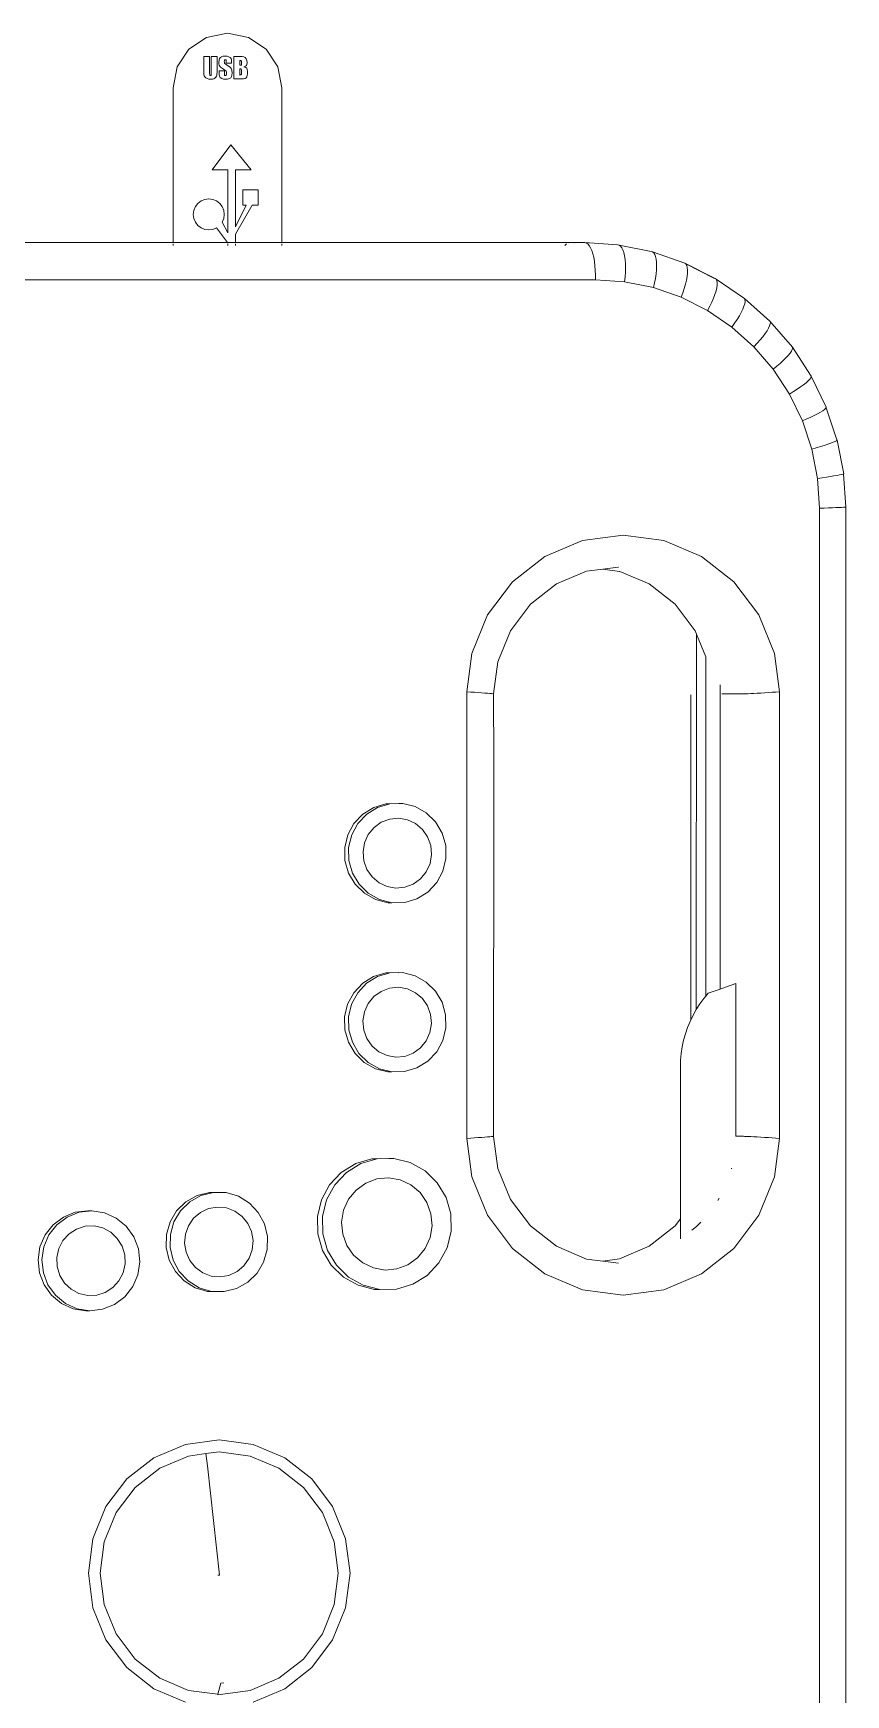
# Model space of a CAD drawing. Header units: millimetres. Extents: x 1448174 to 1599581, y -224422 to -106989.
# Drawn here: x 1481944.3 to 1482090, y -124943.5 to -124645.5 of the extents above; entities that cross this region are included whole.
import ezdxf

# ---------------------------------------------------------------- set-up
doc = ezdxf.new("R2010")
doc.units = ezdxf.units.MM
doc.header["$LTSCALE"] = 600
doc.header["$MEASUREMENT"] = 0
doc.layers.add('furniture', color=30, linetype='Continuous', lineweight=9)

msp = doc.modelspace()

# ---------------------------------------------------------------- linework, layer by layer
at = {"layer": 'furniture'}
for p, q in [((1481975.3832, -124646.2102), (1481972.2149, -124648.3272)), ((1481979.1204, -124645.4668), (1481975.3832, -124646.2102)), ((1481982.8576, -124646.2102), (1481979.1204, -124645.4668)), ((1481986.0259, -124648.3272), (1481982.8576, -124646.2102)), ((1481972.2149, -124648.3272), (1481970.0979, -124651.4955)), ((1481974.8721, -124652.0141), (1481974.8721, -124649.6472)), ((1481974.8721, -124649.6472), (1481975.9122, -124649.6472)), ((1481975.9122, -124649.6472), (1481975.9122, -124652.6466)), ((1481976.2112, -124652.5948), (1481976.2112, -124649.6472)), ((1481976.2112, -124649.6472), (1481977.2514, -124649.6472)), ((1481977.2514, -124649.6472), (1481977.2514, -124652.3205)), ((1481977.5676, -124650.6874), (1481977.5969, -124650.2896)), ((1481977.5969, -124650.2896), (1481977.685, -124650.0153)), ((1481977.685, -124650.0153), (1481977.8385, -124649.826)), ((1481977.8385, -124649.826), (1481978.0642, -124649.683)), ((1481978.0642, -124649.683), (1481978.3533, -124649.5932)), ((1481978.3533, -124649.5932), (1481978.6967, -124649.5632)), ((1481978.6488, -124650.2593), (1481978.5892, -124650.3168)), ((1481978.7313, -124650.2402), (1481978.6488, -124650.2593)), ((1481978.6967, -124649.5632), (1481979.0719, -124649.596)), ((1481978.8054, -124650.2544), (1481978.7313, -124650.2402)), ((1481978.8548, -124650.297), (1481978.8054, -124650.2544)), ((1481978.8919, -124650.5614), (1481978.8548, -124650.297)), ((1481979.0719, -124649.596), (1481979.3873, -124649.6942)), ((1481979.3873, -124649.6942), (1481979.6245, -124649.8421)), ((1481979.6245, -124649.8421), (1481979.7653, -124650.024)), ((1481979.7653, -124650.024), (1481979.8348, -124650.2924)), ((1481979.8348, -124650.2924), (1481979.8579, -124650.6997)), ((1481980.2705, -124649.6472), (1481981.3082, -124649.6472)), ((1481980.2705, -124653.6473), (1481980.2705, -124649.6472)), ((1481981.3082, -124649.6472), (1481981.7403, -124649.6664)), ((1481981.7403, -124649.6664), (1481982.0531, -124649.7238)), ((1481982.0531, -124649.7238), (1481982.282, -124649.8395)), ((1481982.282, -124649.8395), (1481982.462, -124650.0336)), ((1481982.462, -124650.0336), (1481982.5301, -124650.1681)), ((1481982.5301, -124650.1681), (1481982.5788, -124650.3382)), ((1481988.1429, -124651.4955), (1481986.0259, -124648.3272)), ((1481970.0979, -124651.4955), (1481969.3546, -124655.2327)), ((1481974.8968, -124652.9024), (1481974.8721, -124652.0141)), ((1481974.9493, -124653.1083), (1481974.8968, -124652.9024)), ((1481975.0574, -124653.3038), (1481974.9493, -124653.1083)), ((1481975.9122, -124652.6466), (1481975.9407, -124652.9814)), ((1481975.9407, -124652.9814), (1481975.9836, -124653.0361)), ((1481975.9836, -124653.0361), (1481976.0555, -124653.0543)), ((1481976.0555, -124653.0543), (1481976.1368, -124653.0342)), ((1481976.1368, -124653.0342), (1481976.1828, -124652.974)), ((1481976.1828, -124652.974), (1481976.2112, -124652.5948)), ((1481977.163, -124653.1457), (1481977.0463, -124653.3372)), ((1481977.2217, -124652.9592), (1481977.163, -124653.1457)), ((1481977.2514, -124652.3205), (1481977.2217, -124652.9592)), ((1481977.5883, -124650.9777), (1481977.5676, -124650.6874)), ((1481977.6504, -124651.2112), (1481977.5883, -124650.9777)), ((1481977.5997, -124652.4762), (1481977.5997, -124652.2143)), ((1481977.5997, -124652.2143), (1481978.5658, -124652.2143)), ((1481977.6226, -124652.8746), (1481977.5997, -124652.4762)), ((1481977.6911, -124653.1704), (1481977.6226, -124652.8746)), ((1481977.7439, -124651.394), (1481977.6504, -124651.2112)), ((1481977.8335, -124653.3934), (1481977.6911, -124653.1704)), ((1481977.8591, -124651.5324), (1481977.7439, -124651.394)), ((1481978.373, -124651.9054), (1481977.8591, -124651.5324)), ((1481978.8598, -124652.2686), (1481978.373, -124651.9054)), ((1481978.5531, -124650.4133), (1481978.5411, -124650.5493)), ((1481978.5411, -124650.5493), (1481978.5546, -124650.7248)), ((1481978.5892, -124650.3168), (1481978.5531, -124650.4133)), ((1481978.5546, -124650.7248), (1481978.5952, -124650.8509)), ((1481978.5658, -124652.2143), (1481978.5658, -124652.701)), ((1481978.5658, -124652.701), (1481978.576, -124652.8857)), ((1481978.576, -124652.8857), (1481978.6065, -124652.9901)), ((1481978.5952, -124650.8509), (1481978.6946, -124650.9627)), ((1481978.6065, -124652.9901), (1481978.663, -124653.0382)), ((1481978.663, -124653.0382), (1481978.7511, -124653.0543)), ((1481978.6946, -124650.9627), (1481978.8892, -124651.0954)), ((1481978.7511, -124653.0543), (1481978.8416, -124653.0339)), ((1481978.8416, -124653.0339), (1481978.9055, -124652.9728)), ((1481978.932, -124652.4385), (1481978.8598, -124652.2686)), ((1481978.8892, -124651.0954), (1481979.4551, -124651.4707)), ((1481978.8919, -124650.8579), (1481978.8919, -124650.5614)), ((1481979.8579, -124650.8579), (1481978.8919, -124650.8579)), ((1481978.9055, -124652.9728), (1481978.9435, -124652.8715)), ((1481978.9561, -124652.7306), (1481978.932, -124652.4385)), ((1481978.9435, -124652.8715), (1481978.9561, -124652.7306)), ((1481979.4551, -124651.4707), (1481979.6417, -124651.6306)), ((1481979.6417, -124651.6306), (1481979.764, -124651.772)), ((1481979.8443, -124653.2544), (1481979.6976, -124653.4407)), ((1481979.764, -124651.772), (1481979.843, -124651.9244)), ((1481979.843, -124651.9244), (1481979.8993, -124652.1173)), ((1481979.9194, -124652.9956), (1481979.8443, -124653.2544)), ((1481979.8579, -124650.6997), (1481979.8579, -124650.8579)), ((1481979.8993, -124652.1173), (1481979.9444, -124652.6244)), ((1481979.9444, -124652.6244), (1481979.9194, -124652.9956)), ((1481981.3107, -124650.3316), (1481981.3107, -124651.221)), ((1481981.5269, -124650.3538), (1481981.3107, -124650.3316)), ((1481981.3107, -124651.221), (1481981.4145, -124651.2186)), ((1481981.3107, -124651.8437), (1481981.3107, -124652.9629)), ((1481981.4985, -124651.8628), (1481981.3107, -124651.8437)), ((1481981.3107, -124652.9629), (1481981.4908, -124652.9419)), ((1481981.4145, -124651.2186), (1481981.5399, -124651.1997)), ((1481981.4908, -124652.9419), (1481981.5911, -124652.8937)), ((1481981.5973, -124651.9054), (1481981.4985, -124651.8628)), ((1481981.6171, -124650.449), (1481981.5269, -124650.3538)), ((1481981.5399, -124651.1997), (1481981.6097, -124651.1432)), ((1481981.5911, -124652.8937), (1481981.6365, -124652.7868)), ((1481981.6381, -124652.0104), (1481981.5973, -124651.9054)), ((1481981.6097, -124651.1432), (1481981.6412, -124650.9978)), ((1481981.6517, -124650.7121), (1481981.6171, -124650.449)), ((1481981.6365, -124652.7868), (1481981.6517, -124652.5898)), ((1481981.6517, -124652.2167), (1481981.6381, -124652.0104)), ((1481981.6412, -124650.9978), (1481981.6517, -124650.7121)), ((1481981.6517, -124652.5898), (1481981.6517, -124652.2167)), ((1481982.3444, -124651.3965), (1481982.0741, -124651.4866)), ((1481982.0741, -124651.4866), (1481982.3768, -124651.5951)), ((1481982.5077, -124651.2743), (1481982.3444, -124651.3965)), ((1481982.3768, -124651.5951), (1481982.5633, -124651.7573)), ((1481982.5902, -124651.083), (1481982.5077, -124651.2743)), ((1481982.5633, -124651.7573), (1481982.6597, -124651.9968)), ((1481982.5788, -124650.3382), (1481982.6177, -124650.7854)), ((1481982.6177, -124650.7854), (1481982.5902, -124651.083)), ((1481982.6687, -124653.0608), (1481982.5992, -124653.3086)), ((1481982.6597, -124651.9968), (1481982.6918, -124652.3371)), ((1481982.6918, -124652.7079), (1481982.6687, -124653.0608)), ((1481982.6918, -124652.3371), (1481982.6918, -124652.7079)), ((1481988.8863, -124655.2327), (1481988.1429, -124651.4955)), ((1481969.3546, -124655.2327), (1481969.3546, -124683.023)), ((1481975.2279, -124653.4762), (1481975.0574, -124653.3038)), ((1481975.4675, -124653.6127), (1481975.2279, -124653.4762)), ((1481975.7628, -124653.7016), (1481975.4675, -124653.6127)), ((1481976.1, -124653.7313), (1481975.7628, -124653.7016)), ((1481976.4024, -124653.7063), (1481976.1, -124653.7313)), ((1481976.6621, -124653.6312), (1481976.4024, -124653.7063)), ((1481976.8774, -124653.5077), (1481976.6621, -124653.6312)), ((1481977.0463, -124653.3372), (1481976.8774, -124653.5077)), ((1481978.0778, -124653.5731), (1481977.8335, -124653.3934)), ((1481978.4036, -124653.6917), (1481978.0778, -124653.5731)), ((1481978.7906, -124653.7313), (1481978.4036, -124653.6917)), ((1481979.1476, -124653.697), (1481978.7906, -124653.7313)), ((1481979.4577, -124653.5941), (1481979.1476, -124653.697)), ((1481979.6976, -124653.4407), (1481979.4577, -124653.5941)), ((1481981.4738, -124653.6473), (1481980.2705, -124653.6473)), ((1481981.9951, -124653.6293), (1481981.4738, -124653.6473)), ((1481982.3039, -124653.5756), (1481981.9951, -124653.6293)), ((1481982.479, -124653.473), (1481982.3039, -124653.5756)), ((1481982.5992, -124653.3086), (1481982.479, -124653.473)), ((1481988.8863, -124683.023), (1481988.8863, -124655.2327)), ((1481976.3964, -124669.9388), (1481979.7044, -124665.4788)), ((1481983.3375, -124669.9388), (1481979.7044, -124665.4788)), ((1481979.1728, -124669.9388), (1481976.3964, -124669.9388)), ((1481979.1728, -124681.2386), (1481979.1728, -124669.9388)), ((1481980.561, -124669.9388), (1481983.3375, -124669.9388)), ((1481980.561, -124669.9388), (1481980.561, -124680.212)), ((1481984.6149, -124673.552), (1481981.8385, -124673.552)), ((1481981.8385, -124673.552), (1481981.8385, -124676.3285)), ((1481984.6149, -124676.3285), (1481984.6149, -124673.552)), ((1481973.3619, -124676.5708), (1481973.0845, -124677.2404)), ((1481973.8031, -124675.9958), (1481973.3619, -124676.5708)), ((1481974.3781, -124675.5545), (1481973.8031, -124675.9958)), ((1481975.0477, -124675.2772), (1481974.3781, -124675.5545)), ((1481975.7663, -124675.1826), (1481975.0477, -124675.2772)), ((1481976.4849, -124675.2772), (1481975.7663, -124675.1826)), ((1481977.1546, -124675.5545), (1481976.4849, -124675.2772)), ((1481977.7296, -124675.9958), (1481977.1546, -124675.5545)), ((1481978.1708, -124676.5708), (1481977.7296, -124675.9958)), ((1481978.4482, -124677.2404), (1481978.1708, -124676.5708)), ((1481983.5386, -124676.3285), (1481980.561, -124681.4837)), ((1481980.561, -124680.212), (1481982.4623, -124676.3285)), ((1481981.8385, -124676.3285), (1481982.4623, -124676.3285)), ((1481983.5386, -124676.3285), (1481984.6149, -124676.3285)), ((1481973.0845, -124677.2404), (1481972.9899, -124677.959)), ((1481972.9899, -124677.959), (1481973.0845, -124678.6776)), ((1481973.0845, -124678.6776), (1481973.3619, -124679.3472)), ((1481973.3619, -124679.3472), (1481973.8031, -124679.9223)), ((1481973.8031, -124679.9223), (1481974.3781, -124680.3635)), ((1481978.1708, -124679.3472), (1481978.4482, -124678.6776)), ((1481979.1728, -124681.2386), (1481978.1708, -124679.3472)), ((1481978.5428, -124677.959), (1481978.4482, -124677.2404)), ((1481978.4482, -124678.6776), (1481978.5428, -124677.959)), ((1481864.5867, -124683.0061), (1481948.9334, -124683.023)), ((1481948.9334, -124683.023), (1481951.5744, -124683.0061)), ((1481951.5744, -124683.0061), (1481969.3546, -124683.023)), ((1481969.3546, -124683.023), (1481979.1243, -124683.0061)), ((1481969.3546, -124683.023), (1481969.3546, -124683.0762)), ((1481974.3781, -124680.3635), (1481975.0477, -124680.6409)), ((1481975.0477, -124680.6409), (1481975.7663, -124680.7355)), ((1481975.7663, -124680.7355), (1481976.4849, -124680.6409)), ((1481976.4849, -124680.6409), (1481977.1546, -124680.3635)), ((1481977.1546, -124680.3635), (1481979.1243, -124683.0061)), ((1481979.1243, -124683.0061), (1481979.1728, -124683.0712)), ((1481979.1243, -124683.0061), (1481980.561, -124683.0061)), ((1481980.561, -124681.4837), (1481980.561, -124683.0061)), ((1481980.561, -124683.0061), (1481980.561, -124683.0762)), ((1481980.561, -124683.0061), (1481988.8863, -124683.023)), ((1481988.8863, -124683.023), (1482040.5164, -124683.023)), ((1481988.8863, -124683.0762), (1481988.8863, -124683.023)), ((1482040.2607, -124683.0762), (1482040.5164, -124683.023)), ((1482040.5164, -124683.023), (1482043.1581, -124683.0061)), ((1482040.5164, -124683.023), (1482041.3117, -124683.0762)), ((1482043.1581, -124683.0061), (1482043.4347, -124683.0762)), ((1482043.1581, -124683.0061), (1482049.0436, -124683.3995)), ((1482043.4347, -124683.0762), (1482043.7024, -124683.257)), ((1481969.3546, -124683.257), (1481969.3546, -124683.5456)), ((1481979.1728, -124683.5456), (1481979.1728, -124683.257)), ((1481980.561, -124683.257), (1481980.561, -124683.5456)), ((1481988.8863, -124683.5456), (1481988.8863, -124683.257)), ((1482039.5895, -124683.5456), (1482039.8239, -124683.3059)), ((1482039.8239, -124683.3059), (1482039.9041, -124683.257)), ((1482043.7024, -124683.257), (1482043.9569, -124683.5456)), ((1482043.9569, -124683.5456), (1482044.1937, -124683.9372)), ((1482044.1937, -124683.9372), (1482044.4091, -124684.4251)), ((1482044.4091, -124684.4251), (1482044.5992, -124685.0013)), ((1482044.5992, -124685.0013), (1482044.7611, -124685.6561)), ((1482044.7611, -124685.6561), (1482044.8919, -124686.3786)), ((1482049.0436, -124683.3995), (1482049.3135, -124683.4691)), ((1482049.3135, -124683.4691), (1482049.5639, -124683.6488)), ((1482049.3135, -124683.4691), (1482055.0394, -124684.6158)), ((1482049.5639, -124683.6488), (1482049.7906, -124683.9356)), ((1482049.7906, -124683.9356), (1482049.9898, -124684.3246)), ((1482049.9898, -124684.3246), (1482050.1582, -124684.8094)), ((1482050.1582, -124684.8094), (1482050.293, -124685.3819)), ((1482050.293, -124685.3819), (1482050.3919, -124686.0325)), ((1482050.3919, -124686.0325), (1482050.4532, -124686.7503)), ((1482055.0394, -124684.6158), (1482055.3005, -124684.6836)), ((1482055.3005, -124684.6836), (1482055.5281, -124684.8587)), ((1482055.3005, -124684.6836), (1482061.0808, -124686.6846)), ((1482055.5281, -124684.8587), (1482055.7184, -124685.138)), ((1482055.7184, -124685.138), (1482055.8682, -124685.5171)), ((1482055.8682, -124685.5171), (1482055.9751, -124685.9894)), ((1482055.9751, -124685.9894), (1482056.0372, -124686.5471)), ((1482044.8919, -124686.3786), (1482044.9896, -124687.1566)), ((1482044.9896, -124687.1566), (1482045.0524, -124687.9773)), ((1482045.0524, -124687.9773), (1482045.0793, -124688.8268)), ((1482045.0793, -124688.8268), (1482045.0698, -124689.6909)), ((1482050.4599, -124688.3387), (1482050.4051, -124689.1827)), ((1482050.4532, -124686.7503), (1482050.476, -124687.5233)), ((1482050.476, -124687.5233), (1482050.4599, -124688.3387)), ((1482055.9486, -124688.6335), (1482055.829, -124689.4278)), ((1482056.0238, -124687.8803), (1482055.9486, -124688.6335)), ((1482056.0536, -124687.181), (1482056.0238, -124687.8803)), ((1482056.0372, -124686.5471), (1482056.0536, -124687.181)), ((1482061.0808, -124686.6846), (1482061.2864, -124686.8521)), ((1482061.0808, -124686.6846), (1482066.5555, -124689.4379)), ((1482061.2864, -124686.8521), (1482061.4415, -124687.1193)), ((1482061.2864, -124686.8521), (1482066.3111, -124689.3771)), ((1482061.4415, -124687.1193), (1482061.5437, -124687.4818)), ((1482061.5832, -124688.467), (1482061.5198, -124689.0733)), ((1482061.5437, -124687.4818), (1482061.5912, -124687.9336)), ((1482061.5912, -124687.9336), (1482061.5832, -124688.467)), ((1481727.7464, -124689.6909), (1482045.0698, -124689.6909)), ((1482050.3126, -124690.0414), (1482045.0698, -124689.6909)), ((1482050.4051, -124689.1827), (1482050.3126, -124690.0414)), ((1482055.4656, -124691.0867), (1482050.3126, -124690.0414)), ((1482055.6671, -124690.2502), (1482055.4656, -124691.0867)), ((1482060.4408, -124692.809), (1482055.4656, -124691.0867)), ((1482055.829, -124689.4278), (1482055.6671, -124690.2502)), ((1482060.7474, -124692.0089), (1482060.4408, -124692.809)), ((1482061.0127, -124691.2223), (1482060.7474, -124692.0089)), ((1482061.2322, -124690.4625), (1482061.0127, -124691.2223)), ((1482061.4022, -124689.7422), (1482061.2322, -124690.4625)), ((1482061.5198, -124689.0733), (1482061.4022, -124689.7422)), ((1482066.3111, -124689.3771), (1482066.5555, -124689.4379)), ((1482066.6972, -124691.677), (1482066.4962, -124692.304)), ((1482066.5555, -124689.4379), (1482066.7403, -124689.5949)), ((1482066.836, -124691.1087), (1482066.6972, -124691.677)), ((1482066.7403, -124689.5949), (1482066.8622, -124689.8454)), ((1482066.7403, -124689.5949), (1482071.6311, -124692.8964)), ((1482066.9104, -124690.6087), (1482066.836, -124691.1087)), ((1482066.8622, -124689.8454), (1482066.9192, -124690.1852)), ((1482066.9192, -124690.1852), (1482066.9104, -124690.6087)), ((1482065.1529, -124695.1788), (1482060.4408, -124692.809)), ((1482065.5592, -124694.4288), (1482065.1529, -124695.1788)), ((1482065.9225, -124693.6915), (1482065.5592, -124694.4288)), ((1482066.2365, -124692.9793), (1482065.9225, -124693.6915)), ((1482066.4962, -124692.304), (1482066.2365, -124692.9793)), ((1482071.4969, -124694.9476), (1482071.2188, -124695.522)), ((1482071.7058, -124694.427), (1482071.4969, -124694.9476)), ((1482071.6311, -124692.8964), (1482071.7964, -124693.0402)), ((1482071.8418, -124693.9689), (1482071.7058, -124694.427)), ((1482071.7964, -124693.0402), (1482071.8875, -124693.2697)), ((1482071.7964, -124693.0402), (1482076.3684, -124697.1291)), ((1482071.9027, -124693.581), (1482071.8418, -124693.9689)), ((1482071.8875, -124693.2697), (1482071.9027, -124693.581)), ((1482069.5214, -124698.1555), (1482065.1529, -124695.1788)), ((1482070.0201, -124697.4685), (1482069.5214, -124698.1555)), ((1482070.4741, -124696.7931), (1482070.0201, -124697.4685)), ((1482070.8759, -124696.1406), (1482070.4741, -124696.7931)), ((1482071.2188, -124695.522), (1482070.8759, -124696.1406)), ((1482076.3008, -124697.9569), (1482076.1091, -124698.3652)), ((1482076.4089, -124697.6111), (1482076.3008, -124697.9569)), ((1482076.3684, -124697.1291), (1482076.4315, -124697.3336)), ((1482076.3684, -124697.1291), (1482080.3779, -124701.7916)), ((1482076.4315, -124697.3336), (1482076.4089, -124697.6111)), ((1482073.4716, -124701.6883), (1482069.5214, -124698.1555)), ((1482074.5899, -124700.474), (1482074.0538, -124701.0759)), ((1482075.071, -124699.8924), (1482074.5899, -124700.474)), ((1482075.489, -124699.3411), (1482075.071, -124699.8924)), ((1482075.837, -124698.8292), (1482075.489, -124699.3411)), ((1482076.1091, -124698.3652), (1482075.837, -124698.8292)), ((1482074.0538, -124701.0759), (1482073.4716, -124701.6883)), ((1482076.9358, -124705.7167), (1482073.4716, -124701.6883)), ((1482079.234, -124703.6959), (1482078.75, -124704.1706)), ((1482079.6432, -124703.2552), (1482079.234, -124703.6959)), ((1482079.9708, -124702.8557), (1482079.6432, -124703.2552)), ((1482080.2113, -124702.5042), (1482079.9708, -124702.8557)), ((1482080.3607, -124702.2065), (1482080.2113, -124702.5042)), ((1482080.4166, -124701.9677), (1482080.3607, -124702.2065)), ((1482080.3779, -124701.7916), (1482080.4166, -124701.9677)), ((1482080.3779, -124701.7916), (1482083.7563, -124706.9479)), ((1482077.5912, -124705.1895), (1482076.9358, -124705.7167)), ((1482079.8548, -124710.1718), (1482076.9358, -124705.7167)), ((1482078.1994, -124704.6712), (1482077.5912, -124705.1895)), ((1482078.75, -124704.1706), (1482078.1994, -124704.6712)), ((1482080.5719, -124709.7387), (1482079.8548, -124710.1718)), ((1482081.2407, -124709.3131), (1482080.5719, -124709.7387)), ((1482081.8499, -124708.9019), (1482081.2407, -124709.3131)), ((1482082.3895, -124708.512), (1482081.8499, -124708.9019)), ((1482082.8503, -124708.15), (1482082.3895, -124708.512)), ((1482083.2246, -124707.8219), (1482082.8503, -124708.15)), ((1482083.5063, -124707.5332), (1482083.2246, -124707.8219)), ((1482083.6906, -124707.2887), (1482083.5063, -124707.5332)), ((1482083.7744, -124707.0925), (1482083.6906, -124707.2887)), ((1482083.7563, -124706.9479), (1482083.7744, -124707.0925)), ((1482083.7563, -124706.9479), (1482086.4459, -124712.5098)), ((1482082.1785, -124714.9772), (1482079.8548, -124710.1718)), ((1482086.3415, -124712.7707), (1482086.1295, -124712.9578)), ((1482086.4475, -124712.6205), (1482086.3415, -124712.7707)), ((1482086.3711, -124712.4624), (1482086.4459, -124712.5098)), ((1482086.4459, -124712.5098), (1482086.4475, -124712.6205)), ((1482086.4475, -124712.6205), (1482088.359, -124718.363)), ((1482082.9448, -124714.6458), (1482082.1785, -124714.9772)), ((1482083.8674, -124720.0509), (1482082.1785, -124714.9772)), ((1482083.6619, -124714.32), (1482082.9448, -124714.6458)), ((1482084.3178, -124714.0053), (1482083.6619, -124714.32)), ((1482084.9016, -124713.7069), (1482084.3178, -124714.0053)), ((1482085.4034, -124713.4299), (1482084.9016, -124713.7069)), ((1482085.815, -124713.1787), (1482085.4034, -124713.4299)), ((1482086.1295, -124712.9578), (1482085.815, -124713.1787)), ((1482087.6976, -124718.8346), (1482087.259, -124719.0044)), ((1482088.0359, -124718.6851), (1482087.6976, -124718.8346)), ((1482088.2681, -124718.5586), (1482088.0359, -124718.6851)), ((1482088.3903, -124718.457), (1482088.2681, -124718.5586)), ((1482088.359, -124718.363), (1482088.4005, -124718.3821)), ((1482088.4005, -124718.3821), (1482088.3903, -124718.457)), ((1482088.3903, -124718.457), (1482089.5869, -124724.4644)), ((1482084.6694, -124719.8268), (1482083.8674, -124720.0509)), ((1482084.8924, -124725.306), (1482083.8674, -124720.0509)), ((1482085.4215, -124719.6064), (1482084.6694, -124719.8268)), ((1482086.1114, -124719.3936), (1482085.4215, -124719.6064)), ((1482086.7273, -124719.1918), (1482086.1114, -124719.3936)), ((1482087.259, -124719.0044), (1482086.7273, -124719.1918)), ((1482088.3852, -124724.7782), (1482087.8353, -124724.8727)), ((1482088.8403, -124724.6926), (1482088.3852, -124724.7782)), ((1482089.1929, -124724.6172), (1482088.8403, -124724.6926)), ((1482089.4373, -124724.5534), (1482089.1929, -124724.6172)), ((1482089.5694, -124724.5022), (1482089.4373, -124724.5534)), ((1482089.5869, -124724.4644), (1482089.5694, -124724.5022)), ((1482089.5694, -124724.5022), (1482089.9518, -124730.4514)), ((1482085.716, -124725.193), (1482084.8924, -124725.306)), ((1482085.236, -124730.6526), (1482084.8924, -124725.306)), ((1482086.4895, -124725.0819), (1482085.716, -124725.193)), ((1482087.1999, -124724.9745), (1482086.4895, -124725.0819)), ((1482087.8353, -124724.8727), (1482087.1999, -124724.9745)), ((1482086.0651, -124730.6243), (1482085.236, -124730.6526)), ((1482085.236, -125094.3809), (1482085.236, -124730.6526)), ((1482086.8439, -124730.5965), (1482086.0651, -124730.6243)), ((1482087.5595, -124730.5696), (1482086.8439, -124730.5965)), ((1482088.1998, -124730.5441), (1482087.5595, -124730.5696)), ((1482088.7542, -124730.5205), (1482088.1998, -124730.5441)), ((1482089.2134, -124730.4991), (1482088.7542, -124730.5205)), ((1482089.5698, -124730.4802), (1482089.2134, -124730.4991)), ((1482089.8172, -124730.4642), (1482089.5698, -124730.4802)), ((1482089.9518, -124730.4514), (1482089.8172, -124730.4642)), ((1482089.9518, -124730.4514), (1482089.9518, -125094.582)), ((1482042.7768, -124736.4412), (1482036.0011, -124739.3034)), ((1482050.0481, -124735.465), (1482042.7768, -124736.4412)), ((1482057.3193, -124736.4412), (1482050.0481, -124735.465)), ((1482064.095, -124739.3034), (1482057.3193, -124736.4412)), ((1482036.0011, -124739.3034), (1482030.1827, -124743.8565)), ((1482069.9134, -124743.8565), (1482064.095, -124739.3034)), ((1482043.5037, -124741.941), (1482038.0746, -124744.2344)), ((1482046.3947, -124741.588), (1482043.5037, -124741.941)), ((1482049.1317, -124741.212), (1482046.3947, -124741.588)), ((1482049.407, -124741.9924), (1482046.3947, -124741.588)), ((1482049.195, -124741.212), (1482049.1317, -124741.212)), ((1482049.4569, -124741.9924), (1482049.407, -124741.9924)), ((1482054.7087, -124744.2364), (1482049.4569, -124741.9924)), ((1482030.1827, -124743.8565), (1482025.718, -124749.7901)), ((1482038.0746, -124744.2344), (1482033.4124, -124747.8826)), ((1482059.3703, -124747.8842), (1482054.7087, -124744.2364)), ((1482074.3781, -124749.7901), (1482069.9134, -124743.8565)), ((1482033.4124, -124747.8826), (1482029.8351, -124752.637)), ((1482062.9473, -124752.6382), (1482059.3703, -124747.8842)), ((1482025.718, -124749.7901), (1482022.9114, -124756.7)), ((1482077.1847, -124756.7), (1482074.3781, -124749.7901)), ((1482029.8351, -124752.637), (1482027.5863, -124758.1737)), ((1482063.1942, -124753.2459), (1482062.9473, -124752.6382)), ((1482063.1942, -124753.2459), (1482063.1651, -124820.5496)), ((1482064.8458, -124757.333), (1482063.1942, -124753.2459)), ((1482022.9114, -124756.7), (1482022.0235, -124763.5778)), ((1482064.8458, -124757.333), (1482064.8458, -124818.1778)), ((1482078.0726, -124763.5778), (1482077.1847, -124756.7)), ((1482027.5863, -124758.1737), (1482026.8186, -124763.9376)), ((1482067.4649, -124762.3474), (1482067.4649, -124816.8824)), ((1482022.7133, -124763.6222), (1482022.0235, -124763.5778)), ((1482022.0235, -124843.6713), (1482022.0235, -124763.5778)), ((1482023.3943, -124763.6674), (1482022.7133, -124763.6222)), ((1482024.0505, -124763.7123), (1482023.3943, -124763.6674)), ((1482024.6666, -124763.7559), (1482024.0505, -124763.7123)), ((1482025.2281, -124763.7972), (1482024.6666, -124763.7559)), ((1482025.722, -124763.8351), (1482025.2281, -124763.7972)), ((1482026.1366, -124763.8688), (1482025.722, -124763.8351)), ((1482026.4623, -124763.8976), (1482026.1366, -124763.8688)), ((1482026.6914, -124763.9207), (1482026.4623, -124763.8976)), ((1482026.7577, -124763.9513), (1482026.6914, -124763.9207)), ((1482026.6914, -124763.9513), (1482026.7577, -124763.9513)), ((1482026.7577, -124763.9513), (1482026.8186, -124763.9376)), ((1482026.8186, -124763.9376), (1482026.8408, -124775.8463)), ((1482062.1809, -124764.1153), (1482062.1809, -124822.4186)), ((1482067.7489, -124763.9513), (1482071.6323, -124763.9513)), ((1482071.6323, -124763.9513), (1482071.8189, -124763.9479)), ((1482071.8189, -124763.9479), (1482072.1046, -124763.9376)), ((1482072.1046, -124763.9376), (1482072.4828, -124763.9207)), ((1482072.4828, -124763.9207), (1482072.9445, -124763.8976)), ((1482072.9445, -124763.8976), (1482073.4791, -124763.8688)), ((1482073.4791, -124763.8688), (1482074.0738, -124763.8351)), ((1482074.0738, -124763.8351), (1482074.7149, -124763.7972)), ((1482074.7149, -124763.7972), (1482075.3874, -124763.7559)), ((1482075.3874, -124763.7559), (1482076.0754, -124763.7123)), ((1482076.0754, -124763.7123), (1482076.763, -124763.6674)), ((1482076.763, -124763.6674), (1482077.4339, -124763.6222)), ((1482077.4339, -124763.6222), (1482078.0726, -124763.5778)), ((1482078.0726, -124843.6713), (1482078.0726, -124763.5778)), ((1482026.8408, -124775.8463), (1482026.8186, -124843.3116)), ((1482005.3297, -124784.303), (1482003.3687, -124785.5134)), ((1482006.0322, -124784.303), (1482004.0711, -124785.5134)), ((1482007.5311, -124783.6516), (1482005.3297, -124784.303)), ((1482008.2336, -124783.6516), (1482006.0322, -124784.303)), ((1482008.2336, -124783.6516), (1482007.5311, -124783.6516)), ((1482009.8229, -124783.6033), (1482008.2336, -124783.6516)), ((1482009.8772, -124783.617), (1482009.8229, -124783.6033)), ((1482009.8772, -124783.617), (1482010.5253, -124783.6033)), ((1482012.7512, -124784.1616), (1482010.5253, -124783.6033)), ((1482014.7596, -124785.2884), (1482012.7512, -124784.1616)), ((1482001.7816, -124787.2001), (1482000.6767, -124789.2482)), ((1482002.4841, -124787.2001), (1482001.3791, -124789.2482)), ((1482003.3687, -124785.5134), (1482001.7816, -124787.2001)), ((1482004.0711, -124785.5134), (1482002.4841, -124787.2001)), ((1482006.6916, -124786.9593), (1482005.3822, -124787.905)), ((1482008.1964, -124786.3913), (1482006.6916, -124786.9593)), ((1482009.794, -124786.2399), (1482008.1964, -124786.3913)), ((1482011.3757, -124786.5154), (1482009.794, -124786.2399)), ((1482012.8336, -124787.1989), (1482011.3757, -124786.5154)), ((1482014.0683, -124788.2439), (1482012.8336, -124787.1989)), ((1482016.4135, -124786.9069), (1482014.7596, -124785.2884)), ((1482017.6003, -124788.9068), (1482016.4135, -124786.9069)), ((1482000.6767, -124789.2482), (1482000.1292, -124791.5181)), ((1482001.3791, -124789.2482), (1482000.8317, -124791.5181)), ((1482004.3574, -124789.1642), (1482003.6872, -124790.6509)), ((1482005.3822, -124787.905), (1482004.3574, -124789.1642)), ((1482014.9957, -124789.5793), (1482014.0683, -124788.2439)), ((1482015.5526, -124791.1139), (1482014.9957, -124789.5793)), ((1482018.2392, -124791.1518), (1482017.6003, -124788.9068)), ((1482000.1292, -124791.5181), (1482000.1765, -124793.8553)), ((1482000.8317, -124791.5181), (1482000.879, -124793.8553)), ((1482003.6872, -124790.6509), (1482003.4171, -124792.2639)), ((1482003.4171, -124792.2639), (1482003.5655, -124793.8932)), ((1482015.431, -124794.3562), (1482015.7011, -124792.7432)), ((1482015.7011, -124792.7432), (1482015.5526, -124791.1139)), ((1482018.2864, -124793.489), (1482018.2392, -124791.1518)), ((1482000.1765, -124793.8553), (1482000.8153, -124796.1003)), ((1482000.8153, -124796.1003), (1482002.0022, -124798.1002)), ((1482000.879, -124793.8553), (1482001.5178, -124796.1003)), ((1482001.5178, -124796.1003), (1482002.7046, -124798.1002)), ((1482003.5655, -124793.8932), (1482004.1224, -124795.4278)), ((1482004.1224, -124795.4278), (1482005.0499, -124796.7632)), ((1482013.736, -124797.1021), (1482014.7607, -124795.8429)), ((1482014.7607, -124795.8429), (1482015.431, -124794.3562)), ((1482016.6341, -124797.807), (1482017.739, -124795.7589)), ((1482017.739, -124795.7589), (1482018.2864, -124793.489)), ((1482002.0022, -124798.1002), (1482003.6561, -124799.7187)), ((1482002.7046, -124798.1002), (1482004.3586, -124799.7187)), ((1482005.0499, -124796.7632), (1482006.2846, -124797.8082)), ((1482006.2846, -124797.8082), (1482007.7424, -124798.4917)), ((1482007.7424, -124798.4917), (1482009.3241, -124798.7672)), ((1482009.3241, -124798.7672), (1482010.9218, -124798.6158)), ((1482010.9218, -124798.6158), (1482012.4266, -124798.0478)), ((1482012.4266, -124798.0478), (1482013.736, -124797.1021)), ((1482015.047, -124799.4937), (1482016.6341, -124797.807)), ((1482003.6561, -124799.7187), (1482005.6644, -124800.8455)), ((1482004.3586, -124799.7187), (1482006.3669, -124800.8455)), ((1482005.6644, -124800.8455), (1482007.8903, -124801.4038)), ((1482006.3669, -124800.8455), (1482008.5928, -124801.4038)), ((1482007.8903, -124801.4038), (1482008.5928, -124801.4038)), ((1482008.5928, -124801.4038), (1482010.8845, -124801.3555)), ((1482010.8845, -124801.3555), (1482013.0859, -124800.7041)), ((1482013.0859, -124800.7041), (1482015.047, -124799.4937)), ((1482007.5131, -124813.9891), (1482005.3117, -124814.6406)), ((1482008.2155, -124813.9891), (1482006.0141, -124814.6406)), ((1482008.2155, -124813.9891), (1482007.5131, -124813.9891)), ((1482009.8048, -124813.9409), (1482008.2155, -124813.9891)), ((1482009.8592, -124813.9545), (1482009.8048, -124813.9409)), ((1482010.5073, -124813.9409), (1482009.8592, -124813.9545)), ((1482012.7332, -124814.4992), (1482010.5073, -124813.9409)), ((1482003.3506, -124815.8509), (1482001.7636, -124817.5376)), ((1482004.0531, -124815.8509), (1482002.466, -124817.5376)), ((1482005.3117, -124814.6406), (1482003.3506, -124815.8509)), ((1482006.0141, -124814.6406), (1482004.0531, -124815.8509)), ((1482008.1783, -124816.7289), (1482006.6735, -124817.2968)), ((1482009.776, -124816.5775), (1482008.1783, -124816.7289)), ((1482011.3577, -124816.8529), (1482009.776, -124816.5775)), ((1482012.8155, -124817.5365), (1482011.3577, -124816.8529)), ((1482014.7415, -124815.626), (1482012.7332, -124814.4992)), ((1482016.3955, -124817.2445), (1482014.7415, -124815.626)), ((1482067.4649, -124816.8824), (1482065.2866, -124817.6447)), ((1482067.7489, -124816.783), (1482067.4649, -124816.8824)), ((1482067.7489, -124816.783), (1482070.2589, -124815.9047)), ((1482070.2589, -124843.2978), (1482070.2589, -124815.9047)), ((1482000.6586, -124819.5857), (1482000.1112, -124821.8557)), ((1482001.7636, -124817.5376), (1482000.6586, -124819.5857)), ((1482001.3611, -124819.5857), (1482000.8136, -124821.8557)), ((1482002.466, -124817.5376), (1482001.3611, -124819.5857)), ((1482004.3394, -124819.5018), (1482003.6691, -124820.9885)), ((1482005.3641, -124818.2426), (1482004.3394, -124819.5018)), ((1482006.6735, -124817.2968), (1482005.3641, -124818.2426)), ((1482014.0502, -124818.5815), (1482012.8155, -124817.5365)), ((1482014.9776, -124819.9168), (1482014.0502, -124818.5815)), ((1482015.5346, -124821.4514), (1482014.9776, -124819.9168)), ((1482017.5823, -124819.2444), (1482016.3955, -124817.2445)), ((1482018.2211, -124821.4894), (1482017.5823, -124819.2444)), ((1482063.1651, -124820.5496), (1482063.8136, -124819.5394)), ((1482063.8136, -124819.5394), (1482064.5217, -124818.5699)), ((1482064.5217, -124818.5699), (1482064.8458, -124818.1778)), ((1482064.8458, -124818.1778), (1482065.2866, -124817.6447)), ((1482000.1112, -124821.8557), (1482000.1585, -124824.1928)), ((1482000.8136, -124821.8557), (1482000.8609, -124824.1928)), ((1482003.6691, -124820.9885), (1482003.399, -124822.6015)), ((1482003.399, -124822.6015), (1482003.5475, -124824.2308)), ((1482015.4129, -124824.6937), (1482015.683, -124823.0807)), ((1482015.683, -124823.0807), (1482015.5346, -124821.4514)), ((1482018.2684, -124823.8265), (1482018.2211, -124821.4894)), ((1482061.5987, -124823.7878), (1482062.0556, -124822.6776)), ((1482062.0556, -124822.6776), (1482062.5784, -124821.597)), ((1482063.1651, -124820.5496), (1482062.5784, -124821.597)), ((1482000.1585, -124824.1928), (1482000.7973, -124826.4378)), ((1482000.8609, -124824.1928), (1482001.4997, -124826.4378)), ((1482003.5475, -124824.2308), (1482004.1044, -124825.7654)), ((1482004.1044, -124825.7654), (1482005.0318, -124827.1007)), ((1482014.7427, -124826.1805), (1482015.4129, -124824.6937)), ((1482016.616, -124828.1446), (1482017.7209, -124826.0965)), ((1482017.7209, -124826.0965), (1482018.2684, -124823.8265)), ((1482060.6381, -124827.2543), (1482060.8886, -124826.0802)), ((1482060.8886, -124826.0802), (1482061.2092, -124824.9233)), ((1482061.2092, -124824.9233), (1482061.5987, -124823.7878)), ((1482000.7973, -124826.4378), (1482001.9841, -124828.4377)), ((1482001.4997, -124826.4378), (1482002.6866, -124828.4377)), ((1482001.9841, -124828.4377), (1482003.6381, -124830.0562)), ((1482002.6866, -124828.4377), (1482004.3405, -124830.0562)), ((1482005.0318, -124827.1007), (1482006.2665, -124828.1458)), ((1482006.2665, -124828.1458), (1482007.7244, -124828.8293)), ((1482007.7244, -124828.8293), (1482009.306, -124829.1048)), ((1482009.306, -124829.1048), (1482010.9037, -124828.9533)), ((1482010.9037, -124828.9533), (1482012.4085, -124828.3854)), ((1482012.4085, -124828.3854), (1482013.7179, -124827.4396)), ((1482013.7179, -124827.4396), (1482014.7427, -124826.1805)), ((1482015.029, -124829.8313), (1482016.616, -124828.1446)), ((1482060.3504, -124829.6369), (1482060.4584, -124828.4412)), ((1482060.4584, -124828.4412), (1482060.6381, -124827.2543)), ((1482003.6381, -124830.0562), (1482005.6464, -124831.183)), ((1482004.3405, -124830.0562), (1482006.3489, -124831.183)), ((1482005.6464, -124831.183), (1482007.8723, -124831.7413)), ((1482006.3489, -124831.183), (1482008.5747, -124831.7413)), ((1482007.8723, -124831.7413), (1482008.5747, -124831.7413)), ((1482008.5747, -124831.7413), (1482010.8665, -124831.6931)), ((1482010.8665, -124831.6931), (1482013.0679, -124831.0416)), ((1482013.0679, -124831.0416), (1482015.029, -124829.8313)), ((1482060.3144, -124830.8368), (1482060.3504, -124829.6369)), ((1482060.3144, -124830.8368), (1482060.3144, -124858.1103)), ((1482022.7133, -124843.6269), (1482022.0235, -124843.6713)), ((1482022.0235, -124843.6713), (1482022.9114, -124850.5491)), ((1482023.3943, -124843.5817), (1482022.7133, -124843.6269)), ((1482024.0505, -124843.5368), (1482023.3943, -124843.5817)), ((1482024.6666, -124843.4932), (1482024.0505, -124843.5368)), ((1482025.2281, -124843.452), (1482024.6666, -124843.4932)), ((1482025.722, -124843.414), (1482025.2281, -124843.452)), ((1482026.1366, -124843.3803), (1482025.722, -124843.414)), ((1482026.4623, -124843.3516), (1482026.1366, -124843.3803)), ((1482026.6914, -124843.3285), (1482026.4623, -124843.3516)), ((1482026.6914, -124843.2978), (1482026.7577, -124843.2978)), ((1482026.7577, -124843.2978), (1482026.6914, -124843.3285)), ((1482026.7577, -124843.2978), (1482026.8186, -124843.3116)), ((1482026.8186, -124843.3116), (1482027.5863, -124849.0755)), ((1482070.2589, -124843.2978), (1482071.6323, -124843.2978)), ((1482071.6323, -124843.2978), (1482071.8189, -124843.3013)), ((1482071.8189, -124843.3013), (1482072.1046, -124843.3116)), ((1482072.1046, -124843.3116), (1482072.4828, -124843.3285)), ((1482072.4828, -124843.3285), (1482072.9445, -124843.3516)), ((1482072.9445, -124843.3516), (1482073.4791, -124843.3803)), ((1482073.4791, -124843.3803), (1482074.0738, -124843.414)), ((1482074.0738, -124843.414), (1482074.7149, -124843.452)), ((1482074.7149, -124843.452), (1482075.3874, -124843.4932)), ((1482075.3874, -124843.4932), (1482076.0754, -124843.5368)), ((1482076.0754, -124843.5368), (1482076.763, -124843.5817)), ((1482076.763, -124843.5817), (1482077.4339, -124843.6269)), ((1482077.1847, -124850.5491), (1482078.0726, -124843.6713)), ((1482077.4339, -124843.6269), (1482078.0726, -124843.6713)), ((1481999.5077, -124849.7789), (1481997.4128, -124852.0054)), ((1482000.4349, -124849.7789), (1481998.34, -124852.0054)), ((1482002.0963, -124848.1813), (1481999.5077, -124849.7789)), ((1482003.0235, -124848.1813), (1482000.4349, -124849.7789)), ((1482005.0022, -124847.3214), (1482002.0963, -124848.1813)), ((1482005.9294, -124847.3214), (1482003.0235, -124848.1813)), ((1482005.9294, -124847.3214), (1482005.0022, -124847.3214)), ((1482008.0272, -124847.2577), (1482005.9294, -124847.3214)), ((1482008.099, -124847.2757), (1482008.0272, -124847.2577)), ((1482008.9545, -124847.2577), (1482008.099, -124847.2757)), ((1482011.8927, -124847.9947), (1482008.9545, -124847.2577)), ((1482014.5437, -124849.482), (1482011.8927, -124847.9947)), ((1482016.7269, -124851.6184), (1482014.5437, -124849.482)), ((1482027.5863, -124849.0755), (1482029.8351, -124854.6121)), ((1482069.4543, -124849.1344), (1482069.4925, -124849.0061)), ((1481997.4128, -124852.0054), (1481995.9543, -124854.7089)), ((1481998.34, -124852.0054), (1481996.8815, -124854.7089)), ((1482003.8939, -124851.6875), (1482002.1655, -124852.936)), ((1482005.8803, -124850.9378), (1482003.8939, -124851.6875)), ((1482007.9892, -124850.738), (1482005.8803, -124850.9378)), ((1482010.077, -124851.1016), (1482007.9892, -124850.738)), ((1482012.0014, -124852.0038), (1482010.077, -124851.1016)), ((1482013.6312, -124853.3833), (1482012.0014, -124852.0038)), ((1482018.2935, -124854.2583), (1482016.7269, -124851.6184)), ((1482022.9114, -124850.5491), (1482025.718, -124857.459)), ((1482074.3781, -124857.459), (1482077.1847, -124850.5491)), ((1481971.6525, -124855.035), (1481969.9986, -124856.6535)), ((1481970.701, -124856.6535), (1481972.355, -124855.035)), ((1481973.6609, -124853.9082), (1481971.6525, -124855.035)), ((1481972.355, -124855.035), (1481974.3633, -124853.9082)), ((1481975.8868, -124853.3499), (1481973.6609, -124853.9082)), ((1481974.3633, -124853.9082), (1481976.5892, -124853.3499)), ((1481975.8868, -124853.3499), (1481976.5892, -124853.3499)), ((1481976.5892, -124853.3499), (1481978.881, -124853.3981)), ((1481978.881, -124853.3981), (1481981.0824, -124854.0496)), ((1481981.0824, -124854.0496), (1481983.0434, -124855.2599)), ((1481983.0434, -124855.2599), (1481984.6305, -124856.9466)), ((1481995.9543, -124854.7089), (1481995.2316, -124857.7052)), ((1481996.8815, -124854.7089), (1481996.1589, -124857.7052)), ((1482000.8128, -124854.598), (1481999.9281, -124856.5605)), ((1482002.1655, -124852.936), (1482000.8128, -124854.598)), ((1482014.8554, -124855.1459), (1482013.6312, -124853.3833)), ((1482015.5905, -124857.1716), (1482014.8554, -124855.1459)), ((1482019.1367, -124857.2217), (1482018.2935, -124854.2583)), ((1482029.8351, -124854.6121), (1482033.4124, -124859.3665)), ((1482066.9962, -124854.7842), (1482067.2422, -124854.3712)), ((1481949.6957, -124857.7705), (1481947.8488, -124859.1549)), ((1481948.5512, -124859.1549), (1481950.3982, -124857.7705)), ((1481951.8311, -124856.9206), (1481949.6957, -124857.7705)), ((1481950.3982, -124857.7705), (1481952.5336, -124856.9206)), ((1481951.8311, -124856.9206), (1481954.1094, -124856.6634)), ((1481952.5336, -124856.9206), (1481954.8119, -124856.6634)), ((1481954.1094, -124856.6634), (1481954.8119, -124856.6634)), ((1481954.8119, -124856.6634), (1481957.0778, -124857.0163)), ((1481957.0778, -124857.0163), (1481959.177, -124857.9552)), ((1481959.177, -124857.9552), (1481960.9664, -124859.4162)), ((1481968.1729, -124860.8984), (1481968.8118, -124858.6534)), ((1481968.8118, -124858.6534), (1481969.9986, -124856.6535)), ((1481968.8754, -124860.8984), (1481969.5142, -124858.6534)), ((1481969.5142, -124858.6534), (1481970.701, -124856.6535)), ((1481972.1189, -124859.3258), (1481973.0463, -124857.9905)), ((1481973.0463, -124857.9905), (1481974.281, -124856.9455)), ((1481974.281, -124856.9455), (1481975.7389, -124856.2619)), ((1481975.7389, -124856.2619), (1481977.3205, -124855.9865)), ((1481977.3205, -124855.9865), (1481978.9182, -124856.1379)), ((1481978.9182, -124856.1379), (1481980.423, -124856.7058)), ((1481980.423, -124856.7058), (1481981.7324, -124857.6516)), ((1481981.7324, -124857.6516), (1481982.7571, -124858.9108)), ((1481984.6305, -124856.9466), (1481985.7354, -124858.9947)), ((1481995.2316, -124857.7052), (1481995.294, -124860.7902)), ((1481996.1589, -124857.7052), (1481996.2213, -124860.7902)), ((1481999.9281, -124856.5605), (1481999.5716, -124858.6897)), ((1481999.5716, -124858.6897), (1481999.7675, -124860.8404)), ((1482015.7865, -124859.3223), (1482015.5905, -124857.1716)), ((1482019.1992, -124860.3067), (1482019.1367, -124857.2217)), ((1482025.718, -124857.459), (1482030.1827, -124863.3927)), ((1482059.3703, -124859.3649), (1482060.3144, -124858.1103)), ((1482060.3144, -124861.6806), (1482060.3144, -124858.1103)), ((1482063.1753, -124859.4525), (1482063.9483, -124858.6791)), ((1482069.9134, -124863.3927), (1482074.3781, -124857.459)), ((1481945.4954, -124863.1205), (1481946.4161, -124860.9798)), ((1481946.1979, -124863.1205), (1481947.1186, -124860.9798)), ((1481946.4161, -124860.9798), (1481947.8488, -124859.1549)), ((1481947.1186, -124860.9798), (1481948.5512, -124859.1549)), ((1481949.6149, -124861.9931), (1481950.7053, -124860.7927)), ((1481950.7053, -124860.7927), (1481952.0632, -124859.9209)), ((1481952.0632, -124859.9209), (1481953.5961, -124859.4373)), ((1481953.5961, -124859.4373), (1481955.1995, -124859.3748)), ((1481955.1995, -124859.3748), (1481956.7641, -124859.7375)), ((1481956.7641, -124859.7375), (1481958.1833, -124860.5009)), ((1481958.1833, -124860.5009), (1481959.3605, -124861.6129)), ((1481959.3605, -124861.6129), (1481960.2153, -124862.9977)), ((1481960.9664, -124859.4162), (1481962.324, -124861.2997)), ((1481962.324, -124861.2997), (1481963.1573, -124863.4774)), ((1481968.1257, -124863.2355), (1481968.1729, -124860.8984)), ((1481968.8281, -124863.2355), (1481968.8754, -124860.8984)), ((1481971.4135, -124862.4898), (1481971.562, -124860.8604)), ((1481971.562, -124860.8604), (1481972.1189, -124859.3258)), ((1481982.7571, -124858.9108), (1481983.4274, -124860.3975)), ((1481983.4274, -124860.3975), (1481983.6975, -124862.0105)), ((1481985.7354, -124858.9947), (1481986.2829, -124861.2647)), ((1481986.2829, -124861.2647), (1481986.2356, -124863.6018)), ((1481995.294, -124860.7902), (1481996.1373, -124863.7537)), ((1481996.2213, -124860.7902), (1481997.0645, -124863.7537)), ((1481999.7675, -124860.8404), (1482000.5027, -124862.8661)), ((1482014.5452, -124863.4139), (1482015.4299, -124861.4514)), ((1482015.4299, -124861.4514), (1482015.7865, -124859.3223)), ((1482018.4765, -124863.3031), (1482019.1992, -124860.3067)), ((1482033.4124, -124859.3665), (1482038.0746, -124863.0148)), ((1482054.7087, -124863.0128), (1482059.3703, -124859.3649)), ((1482062.3812, -124860.1254), (1482063.1753, -124859.4525)), ((1481945.1494, -124865.4314), (1481945.4954, -124863.1205)), ((1481945.8519, -124865.4314), (1481946.1979, -124863.1205)), ((1481948.5106, -124865.0361), (1481948.8663, -124863.4405)), ((1481948.8663, -124863.4405), (1481949.6149, -124861.9931)), ((1481960.2153, -124862.9977), (1481960.6895, -124864.5609)), ((1481960.6895, -124864.5609), (1481960.7509, -124866.1961)), ((1481963.1573, -124863.4774), (1481963.4096, -124865.8008)), ((1481968.6731, -124865.5055), (1481968.1257, -124863.2355)), ((1481969.3756, -124865.5055), (1481968.8281, -124863.2355)), ((1481971.6836, -124864.1027), (1481971.4135, -124862.4898)), ((1481972.3539, -124865.5895), (1481971.6836, -124864.1027)), ((1481983.549, -124863.6398), (1481982.9921, -124865.1744)), ((1481983.6975, -124862.0105), (1481983.549, -124863.6398)), ((1481986.2356, -124863.6018), (1481985.5968, -124865.8468)), ((1481996.1373, -124863.7537), (1481997.7039, -124866.3935)), ((1481997.0645, -124863.7537), (1481998.6311, -124866.3935)), ((1482000.5027, -124862.8661), (1482001.7269, -124864.6287)), ((1482001.7269, -124864.6287), (1482003.3567, -124866.0081)), ((1482013.1925, -124865.076), (1482014.5452, -124863.4139)), ((1482017.018, -124866.0066), (1482018.4765, -124863.3031)), ((1482030.1827, -124863.3927), (1482036.0011, -124867.9457)), ((1482038.0746, -124863.0148), (1482043.5037, -124865.3081)), ((1482049.407, -124865.2567), (1482054.7087, -124863.0128)), ((1482064.095, -124867.9457), (1482069.9134, -124863.3927)), ((1481945.4017, -124867.7548), (1481945.1494, -124865.4314)), ((1481946.235, -124869.9325), (1481945.4017, -124867.7548)), ((1481946.1041, -124867.7548), (1481945.8519, -124865.4314)), ((1481946.9375, -124869.9325), (1481946.1041, -124867.7548)), ((1481948.5719, -124866.6712), (1481948.5106, -124865.0361)), ((1481949.0462, -124868.2345), (1481948.5719, -124866.6712)), ((1481960.3951, -124867.7917), (1481959.6466, -124869.239)), ((1481960.7509, -124866.1961), (1481960.3951, -124867.7917)), ((1481963.4096, -124865.8008), (1481963.0636, -124868.1117)), ((1481969.778, -124867.5536), (1481968.6731, -124865.5055)), ((1481970.4805, -124867.5536), (1481969.3756, -124865.5055)), ((1481971.3651, -124869.2403), (1481969.778, -124867.5536)), ((1481972.0676, -124869.2403), (1481970.4805, -124867.5536)), ((1481973.3786, -124866.8486), (1481972.3539, -124865.5895)), ((1481974.688, -124867.7944), (1481973.3786, -124866.8486)), ((1481976.1928, -124868.3624), (1481974.688, -124867.7944)), ((1481980.83, -124867.5548), (1481979.3721, -124868.2383)), ((1481982.0647, -124866.5097), (1481980.83, -124867.5548)), ((1481982.9921, -124865.1744), (1481982.0647, -124866.5097)), ((1481985.5968, -124865.8468), (1481984.4099, -124867.8467)), ((1481997.7039, -124866.3935), (1481999.8871, -124868.5299)), ((1481998.6311, -124866.3935), (1482000.8143, -124868.5299)), ((1482003.3567, -124866.0081), (1482005.281, -124866.9104)), ((1482005.281, -124866.9104), (1482007.3688, -124867.274)), ((1482007.3688, -124867.274), (1482009.4778, -124867.0741)), ((1482009.4778, -124867.0741), (1482011.4641, -124866.3244)), ((1482011.4641, -124866.3244), (1482013.1925, -124865.076)), ((1482014.9231, -124868.233), (1482017.018, -124866.0066)), ((1482043.5037, -124865.3081), (1482046.3947, -124865.6611)), ((1482046.3947, -124865.6611), (1482049.407, -124865.2567)), ((1482046.3947, -124865.6611), (1482049.195, -124866.0371)), ((1481947.5926, -124871.816), (1481946.235, -124869.9325)), ((1481948.2951, -124871.816), (1481946.9375, -124869.9325)), ((1481949.901, -124869.6193), (1481949.0462, -124868.2345)), ((1481951.0781, -124870.7312), (1481949.901, -124869.6193)), ((1481952.4974, -124871.4946), (1481951.0781, -124870.7312)), ((1481958.5562, -124870.4395), (1481957.1983, -124871.3112)), ((1481959.6466, -124869.239), (1481958.5562, -124870.4395)), ((1481962.1429, -124870.2524), (1481960.7102, -124872.0772)), ((1481963.0636, -124868.1117), (1481962.1429, -124870.2524)), ((1481973.3262, -124870.4506), (1481971.3651, -124869.2403)), ((1481974.0286, -124870.4506), (1481972.0676, -124869.2403)), ((1481973.3262, -124870.4506), (1481975.5276, -124871.1021)), ((1481976.23, -124871.1021), (1481974.0286, -124870.4506)), ((1481977.7905, -124868.5138), (1481976.1928, -124868.3624)), ((1481979.3721, -124868.2383), (1481977.7905, -124868.5138)), ((1481980.7477, -124870.592), (1481978.5218, -124871.1503)), ((1481982.756, -124869.4652), (1481980.7477, -124870.592)), ((1481984.4099, -124867.8467), (1481982.756, -124869.4652)), ((1481999.8871, -124868.5299), (1482002.5381, -124870.0173)), ((1482000.8143, -124868.5299), (1482003.4654, -124870.0173)), ((1482002.5381, -124870.0173), (1482005.4763, -124870.7543)), ((1482003.4654, -124870.0173), (1482006.4035, -124870.7543)), ((1482005.4763, -124870.7543), (1482006.4035, -124870.7543)), ((1482006.4035, -124870.7543), (1482009.4286, -124870.6906)), ((1482009.4286, -124870.6906), (1482012.3345, -124869.8307)), ((1482012.3345, -124869.8307), (1482014.9231, -124868.233)), ((1482036.0011, -124867.9457), (1482042.7768, -124870.8079)), ((1482042.7768, -124870.8079), (1482050.0481, -124871.7842)), ((1482050.0481, -124871.7842), (1482057.3193, -124870.8079)), ((1482057.3193, -124870.8079), (1482064.095, -124867.9457)), ((1481949.382, -124873.277), (1481947.5926, -124871.816)), ((1481950.0844, -124873.277), (1481948.2951, -124871.816)), ((1481951.4812, -124874.2159), (1481949.382, -124873.277)), ((1481952.1836, -124874.2159), (1481950.0844, -124873.277)), ((1481954.062, -124871.8574), (1481952.4974, -124871.4946)), ((1481955.6654, -124871.7949), (1481954.062, -124871.8574)), ((1481957.1983, -124871.3112), (1481955.6654, -124871.7949)), ((1481958.8633, -124873.4617), (1481956.7279, -124874.3115)), ((1481960.7102, -124872.0772), (1481958.8633, -124873.4617)), ((1481976.23, -124871.1021), (1481975.5276, -124871.1021)), ((1481977.8193, -124871.1503), (1481976.23, -124871.1021)), ((1481977.8737, -124871.1367), (1481977.8193, -124871.1503)), ((1481978.5218, -124871.1503), (1481977.8737, -124871.1367)), ((1481953.7471, -124874.5688), (1481951.4812, -124874.2159)), ((1481954.4496, -124874.5688), (1481952.1836, -124874.2159)), ((1481953.7471, -124874.5688), (1481954.4496, -124874.5688)), ((1481956.7279, -124874.3115), (1481954.4496, -124874.5688)), ((1481971.5742, -124898.5532), (1481965.9187, -124900.9421)), ((1481977.6432, -124897.7384), (1481971.5742, -124898.5532)), ((1481975.2643, -124900.2112), (1481972.1207, -124900.6332)), ((1481977.6432, -124899.8918), (1481975.2643, -124900.2112)), ((1481975.5041, -124902.3722), (1481975.2643, -124900.2112)), ((1481983.7122, -124898.5532), (1481977.6432, -124897.7384)), ((1481977.6432, -124899.8918), (1481983.1657, -124900.6332)), ((1481989.3677, -124900.9421), (1481983.7122, -124898.5532)), ((1481965.9187, -124900.9421), (1481961.0623, -124904.7424)), ((1481962.5554, -124906.2651), (1481966.9745, -124902.8071)), ((1481966.9745, -124902.8071), (1481972.1207, -124900.6332)), ((1481975.5041, -124902.3722), (1481977.6793, -124921.9768)), ((1481983.1657, -124900.6332), (1481988.3119, -124902.8071)), ((1481988.3119, -124902.8071), (1481992.731, -124906.2651)), ((1481994.2241, -124904.7424), (1481989.3677, -124900.9421)), ((1481961.0623, -124904.7424), (1481957.3358, -124909.695)), ((1481959.1645, -124910.7717), (1481962.5554, -124906.2651)), ((1481992.731, -124906.2651), (1481996.1219, -124910.7717)), ((1481997.9506, -124909.695), (1481994.2241, -124904.7424)), ((1481957.3358, -124909.695), (1481954.9932, -124915.4625)), ((1481957.0329, -124916.0198), (1481959.1645, -124910.7717)), ((1481996.1219, -124910.7717), (1481998.2535, -124916.0198)), ((1482000.2932, -124915.4625), (1481997.9506, -124909.695)), ((1481954.9932, -124915.4625), (1481954.1942, -124921.6517)), ((1482001.0922, -124921.6517), (1482000.2932, -124915.4625)), ((1481956.3058, -124921.6517), (1481957.0329, -124916.0198)), ((1481998.2535, -124916.0198), (1481998.9806, -124921.6517)), ((1481954.1942, -124921.6517), (1481954.9932, -124927.8409)), ((1481957.0329, -124927.2836), (1481956.3058, -124921.6517)), ((1481977.3941, -124922.008), (1481977.4554, -124922.0069)), ((1481977.4554, -124922.0069), (1481977.6793, -124921.9768)), ((1481998.9806, -124921.6517), (1481998.2535, -124927.2836)), ((1482000.2932, -124927.8409), (1482001.0922, -124921.6517)), ((1481959.1645, -124932.5317), (1481957.0329, -124927.2836)), ((1481998.2535, -124927.2836), (1481996.1219, -124932.5317)), ((1481954.9932, -124927.8409), (1481957.3358, -124933.6084)), ((1481997.9506, -124933.6084), (1482000.2932, -124927.8409)), ((1481962.5554, -124937.0383), (1481959.1645, -124932.5317)), ((1481996.1219, -124932.5317), (1481992.731, -124937.0383)), ((1481957.3358, -124933.6084), (1481961.0623, -124938.561)), ((1481994.2241, -124938.561), (1481997.9506, -124933.6084)), ((1481961.0623, -124938.561), (1481965.9187, -124942.3613)), ((1481966.9745, -124940.4964), (1481962.5554, -124937.0383)), ((1481992.731, -124937.0383), (1481988.3119, -124940.4964)), ((1481989.3677, -124942.3613), (1481994.2241, -124938.561)), ((1481972.1207, -124942.6702), (1481966.9745, -124940.4964)), ((1481977.8971, -124941.3683), (1481977.3603, -124943.3737)), ((1481977.8971, -124941.3683), (1481978.4389, -124941.2955)), ((1481988.3119, -124940.4964), (1481983.1657, -124942.6702)), ((1481965.9187, -124942.3613), (1481971.5742, -124944.7502)), ((1481977.3603, -124943.3737), (1481972.1207, -124942.6702)), ((1481977.3699, -124943.4483), (1481977.3603, -124943.3737)), ((1481977.3603, -124943.3737), (1481977.3879, -124943.3774)), ((1481983.1657, -124942.6702), (1481977.3699, -124943.4483)), ((1481983.7122, -124944.7502), (1481989.3677, -124942.3613))]:
    msp.add_line(p, q, dxfattribs=at)

doc.saveas('drawing.dxf')
